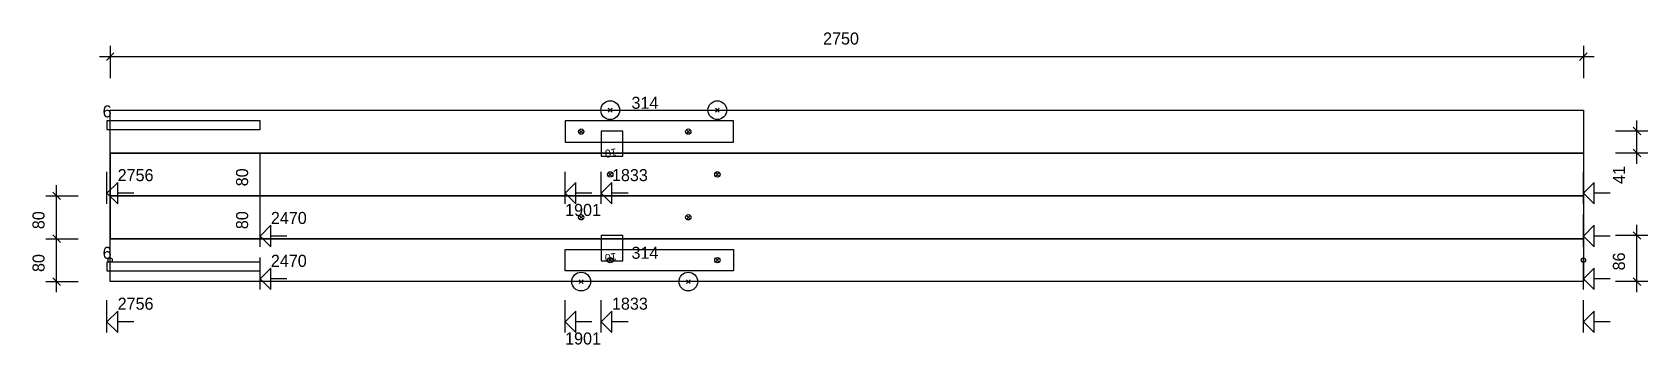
# Model space of a CAD drawing. Header units: millimetres. Extents: x -145 to 2870, y -118 to 465.
import ezdxf
from ezdxf.enums import TextEntityAlignment as Align

# ---------------------------------------------------------------- set-up
doc = ezdxf.new("R2010")
doc.units = ezdxf.units.MM
for name, color, linetype in [('1_SP2-3L', 7, 'CONTINUOUS'), ('CONTOUR', 7, 'CONTINUOUS'), ('CUT_OPENING', 7, 'CONTINUOUS'), ('CUT_STEP', 7, 'CONTINUOUS'), ('CUT_STEPTEXT', 7, 'CONTINUOUS'), ('CUT_VANGTENON', 7, 'CONTINUOUS'), ('DIMLINES', 7, 'CONTINUOUS'), ('DIMLINESTEXT', 7, 'CONTINUOUS'), ('DRILLINGS', 7, 'CONTINUOUS')]:
    doc.layers.add(name, color=color, linetype=linetype)

msp = doc.modelspace()

# ---------------------------------------------------------------- linework, layer by layer
at = {"layer": '1_SP2-3L', "color": 0}
for centre in [(0, 40), (2750, 40)]:
    msp.add_circle(centre, 4, dxfattribs=at)
at = {"layer": 'CONTOUR', "color": 0, "linetype": '0'}
for points in [[(2750, 320), (2750, 240), (0, 240), (0, 320), (2750, 320)], [(2750, 240), (2750, 160), (0, 160), (0, 240), (2750, 240)], [(2750, 160), (2750, 80), (0, 80), (0, 160), (2750, 160)], [(2750, 80), (2750, 0), (0, 0), (0, 80), (2750, 80)]]:
    msp.add_lwpolyline(points, dxfattribs=at)
at = {"layer": 'CUT_OPENING', "color": 1, "linetype": '1'}
for points in [[(0, 284), (140, 284), (280, 284), (280, 300), (0, 300), (-6, 300), (-6, 284), (0, 284)], [(0, 160), (140, 160), (280, 160), (280, 240), (0, 240), (0, 160)], [(0, 80), (140, 80), (280, 80), (280, 160), (0, 160), (0, 80)], [(0, 20), (140, 20), (280, 20), (280, 36), (0, 36), (-6, 36), (-6, 20), (0, 20)]]:
    msp.add_lwpolyline(points, dxfattribs=at)
at = {"layer": 'CUT_STEP', "color": 1, "linetype": '1'}
for points in [[(916.667, 234), (936.667, 234), (956.667, 234), (956.667, 240), (956.667, 275), (956.667, 281), (916.667, 281), (916.667, 275), (916.667, 240), (916.667, 234)], [(916.667, 39), (936.667, 39), (956.667, 39), (956.667, 45), (956.667, 80), (956.667, 86), (916.667, 86), (916.667, 80), (916.667, 45), (916.667, 39)]]:
    msp.add_lwpolyline(points, dxfattribs=at)
at = {"layer": 'CUT_VANGTENON', "color": 1, "linetype": '1'}
for points in [[(1163.387, 300), (1006.289, 300), (849.191, 300), (849.191, 260), (1163.387, 260), (1163.387, 300)], [(1163.387, 20), (1006.289, 20), (849.191, 20), (849.191, 60), (1163.387, 60), (1163.387, 20)]]:
    msp.add_lwpolyline(points, dxfattribs=at)
at = {"layer": 'DIMLINES', "color": 0}
for p, q in [((7.071, 427.071), (-7.071, 412.929)), ((0, 440), (0, 380)), ((2757.071, 427.071), (2742.929, 412.929)), ((2750, 440), (2750, 380)), ((-20, 420), (2770, 420)), ((2870, 281), (2810, 281)), ((2842.929, 288.071), (2857.071, 273.929)), ((2850, 220), (2850, 301)), ((2842.929, 247.071), (2857.071, 232.929)), ((2870, 240), (2810, 240)), ((-6, 145), (-6, 205)), ((-6, 165), (14, 185)), ((14, 145), (14, 185)), ((849.191, 145), (849.191, 205)), ((849.191, 165), (869.191, 185)), ((869.191, 145), (869.191, 185)), ((916.667, 145), (916.667, 205)), ((916.667, 165), (936.667, 185)), ((936.667, 145), (936.667, 185)), ((2750, 145), (2750, 205)), ((2750, 165), (2770, 185)), ((2770, 145), (2770, 185)), ((-120, 160), (-60, 160)), ((-107.071, 167.071), (-92.929, 152.929)), ((-100, 60), (-100, 180)), ((-6, 165), (14, 145)), ((44, 165), (14, 165)), ((849.191, 165), (869.191, 145)), ((899.191, 165), (869.191, 165)), ((916.667, 165), (936.667, 145)), ((966.667, 165), (936.667, 165)), ((2750, 165), (2770, 145)), ((2800, 165), (2770, 165)), ((280, 65), (280, 125)), ((2750, 65), (2750, 125)), ((-100, -20), (-100, 100)), ((280, 85), (300, 105)), ((300, 65), (300, 105)), ((2750, 85), (2770, 105)), ((2770, 65), (2770, 105)), ((2842.929, 93.071), (2857.071, 78.929)), ((2850, -20), (2850, 106)), ((-120, 80), (-60, 80)), ((-120, 80), (-60, 80)), ((-107.071, 87.071), (-92.929, 72.929)), ((-107.071, 87.071), (-92.929, 72.929)), ((280, 85), (300, 65)), ((330, 85), (300, 85)), ((2750, 85), (2770, 65)), ((2800, 85), (2770, 85)), ((2870, 86), (2810, 86)), ((280, -15), (280, 45)), ((2750, -15), (2750, 45)), ((-120, 0), (-60, 0)), ((-107.071, 7.071), (-92.929, -7.071)), ((280, 5), (300, 25)), ((280, 5), (300, -15)), ((300, -15), (300, 25)), ((330, 5), (300, 5)), ((2750, 5), (2770, 25)), ((2750, 5), (2770, -15)), ((2770, -15), (2770, 25)), ((2800, 5), (2770, 5)), ((2870, 0), (2810, 0)), ((2842.929, 7.071), (2857.071, -7.071)), ((-6, -95), (-6, -35)), ((-6, -75), (14, -55)), ((14, -95), (14, -55)), ((849.191, -95), (849.191, -35)), ((849.191, -75), (869.191, -55)), ((869.191, -95), (869.191, -55)), ((916.667, -95), (916.667, -35)), ((916.667, -75), (936.667, -55)), ((936.667, -95), (936.667, -55)), ((2750, -95), (2750, -35)), ((2750, -75), (2770, -55)), ((2770, -95), (2770, -55)), ((-6, -75), (14, -95)), ((44, -75), (14, -75)), ((849.191, -75), (869.191, -95)), ((899.191, -75), (869.191, -75)), ((916.667, -75), (936.667, -95)), ((966.667, -75), (936.667, -75)), ((2750, -75), (2770, -95)), ((2800, -75), (2770, -75))]:
    msp.add_line(p, q, dxfattribs=at)
at = {"layer": 'DRILLINGS', "color": 3}
for p, q in [((936.923, 323.536), (929.851, 316.464)), ((929.853, 323.536), (936.921, 316.464)), ((1136.923, 323.536), (1129.851, 316.464)), ((1129.853, 323.536), (1136.921, 316.464)), ((882.727, 283.536), (875.656, 276.464)), ((875.657, 283.536), (882.726, 276.464)), ((1082.727, 283.536), (1075.656, 276.464)), ((1075.657, 283.536), (1082.726, 276.464)), ((936.923, 203.536), (929.851, 196.464)), ((929.853, 203.536), (936.921, 196.464)), ((1136.923, 203.536), (1129.851, 196.464)), ((1129.853, 203.536), (1136.921, 196.464)), ((882.727, 123.536), (875.656, 116.464)), ((875.657, 123.536), (882.726, 116.464)), ((1082.727, 123.536), (1075.656, 116.464)), ((1075.657, 123.536), (1082.726, 116.464)), ((936.923, 43.536), (929.851, 36.464)), ((929.853, 43.536), (936.921, 36.464)), ((1136.923, 43.536), (1129.851, 36.464)), ((1129.853, 43.536), (1136.921, 36.464)), ((882.727, 3.536), (875.656, -3.536)), ((875.657, 3.536), (882.726, -3.536)), ((1082.727, 3.536), (1075.656, -3.536)), ((1075.657, 3.536), (1082.726, -3.536))]:
    msp.add_line(p, q, dxfattribs=at)
for centre, radius in [((933.387, 320), 17.5), ((1133.387, 320), 17.5), ((879.191, 280), 5), ((1079.191, 280), 5), ((933.387, 200), 5), ((1133.387, 200), 5), ((879.191, 120), 5), ((1079.191, 120), 5), ((933.387, 40), 5), ((1133.387, 40), 5), ((879.191, 0), 17.5), ((1079.191, 0), 17.5)]:
    msp.add_circle(centre, radius, dxfattribs=at)

# ---------------------------------------------------------------- texts
at = {"layer": 'CUT_STEPTEXT'}
for p in [(946.667, 234), (946.667, 39)]:
    msp.add_text('10', height=15, rotation=188, dxfattribs=at).set_placement(p, align=Align.TOP_LEFT)
at = {"layer": 'DIMLINESTEXT'}
for s, p in [('2750', (1330.752, 465)), ('314', (973.103, 345)), ('6', (-14.062, 329)), ('2756', (14, 210)), ('1833', (936.667, 210)), ('2470', (300, 130)), ('1901', (849.191, 145)), ('6', (-14.062, 65)), ('314', (973.103, 65)), ('2470', (300, 50)), ('2756', (14, -30)), ('1833', (936.667, -30)), ('1901', (849.191, -95))]:
    msp.add_text(s, height=22.5, dxfattribs=at).set_placement(p, align=Align.TOP_LEFT)
for s, p in [('41', (2805, 182.252)), ('80', (235, 177.876)), ('80', (-145, 97.876)), ('80', (235, 97.876)), ('80', (-145, 17.876)), ('86', (2805, 20.876))]:
    msp.add_text(s, height=22.5, rotation=90, dxfattribs=at).set_placement(p, align=Align.TOP_LEFT)

doc.saveas('drawing.dxf')
